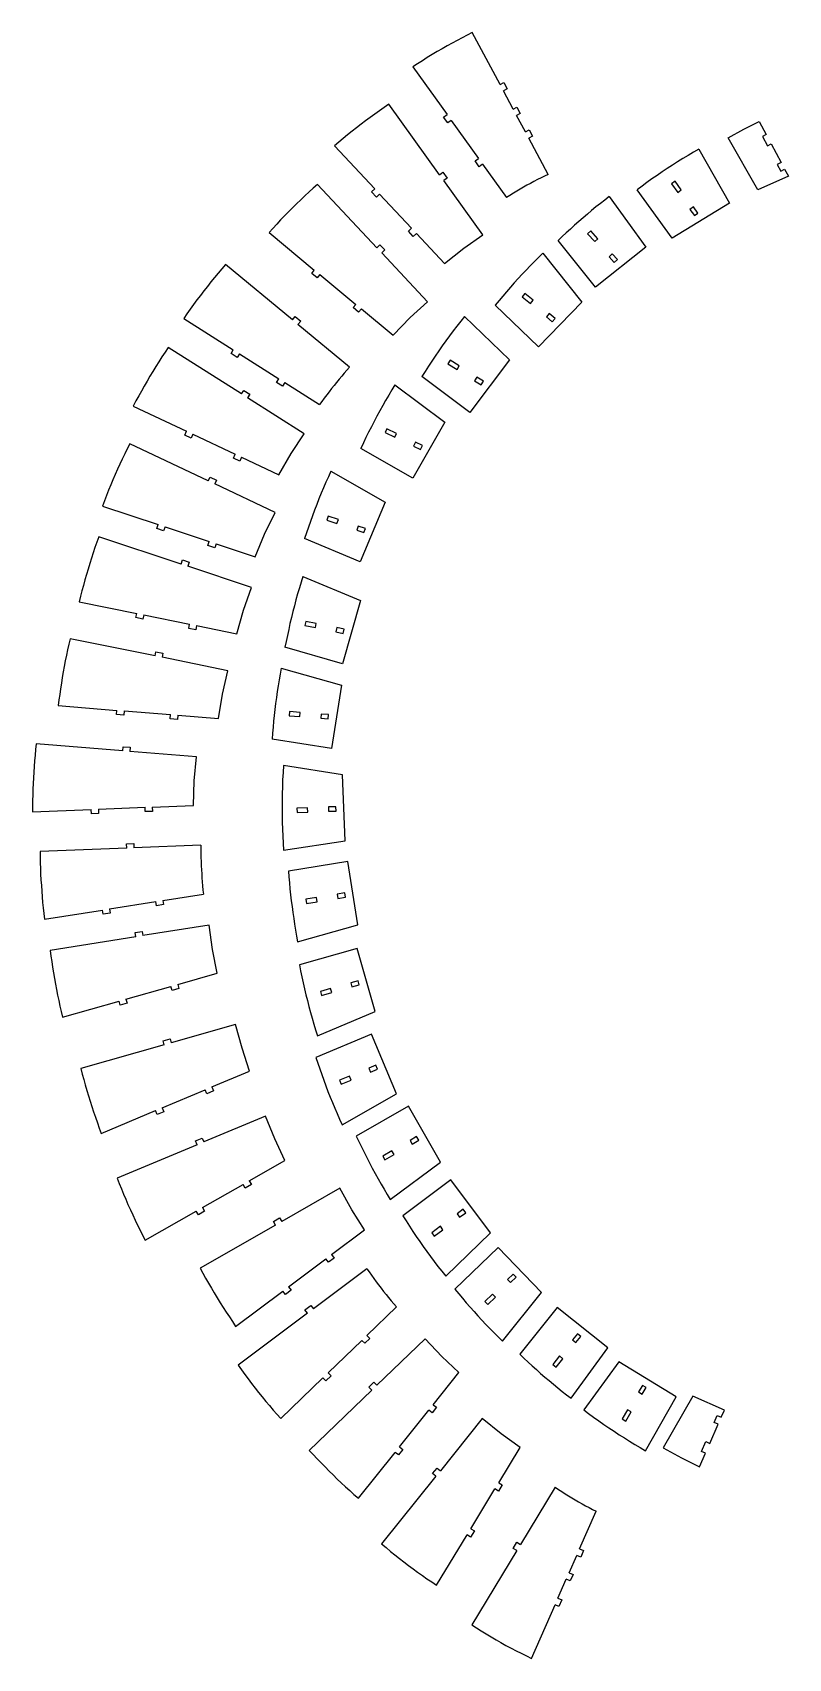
# Model space of a CAD drawing. Extents: x -27280 to 27280, y -16671 to 16671.
# Drawn here: x 12903 to 19248, y 2523 to 16170 of the extents above; entities that cross this region are included whole.
import ezdxf

# ---------------------------------------------------------------- set-up
doc = ezdxf.new("R2010")
doc.units = 0
doc.header["$MEASUREMENT"] = 0
doc.layers.get('0').update_dxf_attribs({"linetype": 'CONTINUOUS'})

msp = doc.modelspace()

# ---------------------------------------------------------------- linework, layer by layer
for p, q in [((16508, 16127), (16466, 16104)), ((16551, 16149), (16508, 16127)), ((16594, 16170), (16551, 16149)), ((16827, 15734), (16594, 16170)), ((16257, 15985), (16216, 15960)), ((16298, 16010), (16257, 15985)), ((16340, 16034), (16298, 16010)), ((16382, 16058), (16340, 16034)), ((16424, 16081), (16382, 16058)), ((16466, 16104), (16424, 16081)), ((16135, 15908), (16095, 15882)), ((16095, 15882), (16382, 15481)), ((16175, 15934), (16135, 15908)), ((16216, 15960), (16175, 15934)), ((16827, 15734), (16859, 15751)), ((16887, 15698), (16855, 15681)), ((16859, 15751), (16887, 15698)), ((15894, 15568), (15855, 15541)), ((16319, 14976), (15894, 15568)), ((16937, 15528), (16855, 15681)), ((15699, 15429), (15661, 15400)), ((15738, 15458), (15699, 15429)), ((15776, 15486), (15738, 15458)), ((15815, 15514), (15776, 15486)), ((15855, 15541), (15815, 15514)), ((16353, 15460), (16382, 15481)), ((16388, 15412), (16353, 15460)), ((16417, 15433), (16388, 15412)), ((16417, 15433), (16646, 15114)), ((16937, 15528), (16969, 15545)), ((16997, 15492), (16965, 15475)), ((17040, 15336), (16965, 15475)), ((16969, 15545), (16997, 15492)), ((18874, 15358), (19003, 15424)), ((19003, 15424), (19061, 15314)), ((15548, 15311), (15511, 15280)), ((15585, 15341), (15548, 15311)), ((15623, 15371), (15585, 15341)), ((15661, 15400), (15623, 15371)), ((17040, 15336), (17072, 15353)), ((17100, 15300), (17069, 15283)), ((17072, 15353), (17100, 15300)), ((18743, 15287), (18874, 15358)), ((18990, 14851), (18743, 15287)), ((19061, 15314), (19029, 15297)), ((19029, 15297), (19072, 15218)), ((15474, 15249), (15438, 15218)), ((15438, 15218), (15775, 14858)), ((15511, 15280), (15474, 15249)), ((17230, 14980), (17069, 15283)), ((18451, 15165), (18406, 15139)), ((18496, 15191), (18451, 15165)), ((18496, 15191), (18754, 14738)), ((19072, 15218), (19104, 15235)), ((19104, 15235), (19186, 15080)), ((16617, 15093), (16646, 15114)), ((16652, 15044), (16617, 15093)), ((16681, 15065), (16652, 15044)), ((16681, 15065), (16882, 14785)), ((18231, 15029), (18188, 15000)), ((18274, 15057), (18231, 15029)), ((18318, 15085), (18274, 15057)), ((18362, 15112), (18318, 15085)), ((18406, 15139), (18362, 15112)), ((19186, 15080), (19154, 15063)), ((19154, 15063), (19184, 15007)), ((19184, 15007), (19216, 15024)), ((19216, 15024), (19248, 14964)), ((15295, 14896), (15259, 14864)), ((15793, 14364), (15295, 14896)), ((16319, 14976), (16348, 14997)), ((16348, 14997), (16383, 14949)), ((16383, 14949), (16354, 14928)), ((16682, 14471), (16354, 14928)), ((17053, 14888), (17024, 14872)), ((17082, 14904), (17053, 14888)), ((17111, 14920), (17082, 14904)), ((17141, 14936), (17111, 14920)), ((17171, 14951), (17141, 14936)), ((17200, 14966), (17171, 14951)), ((17230, 14980), (17200, 14966)), ((18019, 14880), (17977, 14849)), ((18060, 14911), (18019, 14880)), ((18102, 14941), (18060, 14911)), ((18145, 14971), (18102, 14941)), ((18188, 15000), (18145, 14971)), ((18296, 14922), (18266, 14901)), ((18266, 14901), (18319, 14828)), ((18348, 14849), (18296, 14922)), ((19248, 14964), (18990, 14851)), ((15154, 14766), (15120, 14733)), ((15189, 14799), (15154, 14766)), ((15224, 14832), (15189, 14799)), ((15259, 14864), (15224, 14832)), ((15749, 14833), (15775, 14858)), ((15790, 14789), (15749, 14833)), ((15816, 14814), (15790, 14789)), ((15816, 14814), (16084, 14527)), ((16910, 14803), (16882, 14785)), ((16939, 14821), (16910, 14803)), ((16967, 14838), (16939, 14821)), ((16995, 14855), (16967, 14838)), ((17024, 14872), (16995, 14855)), ((17706, 14764), (17669, 14735)), ((17744, 14793), (17706, 14764)), ((17744, 14793), (18051, 14370)), ((18271, 14445), (17977, 14849)), ((18319, 14828), (18348, 14849)), ((15018, 14631), (14985, 14597)), ((15052, 14666), (15018, 14631)), ((15086, 14700), (15052, 14666)), ((15120, 14733), (15086, 14700)), ((17524, 14615), (17488, 14584)), ((17560, 14645), (17524, 14615)), ((17596, 14676), (17560, 14645)), ((17632, 14706), (17596, 14676)), ((17669, 14735), (17632, 14706)), ((18754, 14738), (18271, 14445)), ((18450, 14707), (18421, 14686)), ((18421, 14686), (18458, 14634)), ((18487, 14655), (18450, 14707)), ((18458, 14634), (18487, 14655)), ((14920, 14526), (14888, 14491)), ((14888, 14491), (15268, 14176)), ((14953, 14562), (14920, 14526)), ((14985, 14597), (14953, 14562)), ((16058, 14503), (16084, 14527)), ((16099, 14459), (16058, 14503)), ((16125, 14484), (16099, 14459)), ((16125, 14484), (16361, 14232)), ((16522, 14359), (16682, 14471)), ((17383, 14489), (17349, 14457)), ((17418, 14521), (17383, 14489)), ((17453, 14553), (17418, 14521)), ((17488, 14584), (17453, 14553)), ((17588, 14506), (17561, 14481)), ((17561, 14481), (17623, 14416)), ((17649, 14440), (17588, 14506)), ((15793, 14364), (15819, 14389)), ((15819, 14389), (15860, 14345)), ((15860, 14345), (15834, 14320)), ((16361, 14232), (16522, 14359)), ((17349, 14457), (17315, 14424)), ((17629, 14032), (17315, 14424)), ((17623, 14416), (17649, 14440)), ((18051, 14370), (17629, 14032)), ((14524, 14223), (14492, 14187)), ((15085, 13759), (14524, 14223)), ((16218, 13910), (15834, 14320)), ((17081, 14213), (17047, 14177)), ((17116, 14248), (17081, 14213)), ((17151, 14283), (17116, 14248)), ((17186, 14317), (17151, 14283)), ((17186, 14317), (17514, 13908)), ((17769, 14312), (17742, 14288)), ((17742, 14288), (17786, 14241)), ((17812, 14266), (17769, 14312)), ((17786, 14241), (17812, 14266)), ((14401, 14077), (14371, 14039)), ((14431, 14114), (14401, 14077)), ((14461, 14150), (14431, 14114)), ((14492, 14187), (14461, 14150)), ((15246, 14149), (15268, 14176)), ((15292, 14110), (15246, 14149)), ((15315, 14138), (15292, 14110)), ((15315, 14138), (15617, 13888)), ((16947, 14069), (16914, 14032)), ((16980, 14105), (16947, 14069)), ((17013, 14141), (16980, 14105)), ((17047, 14177), (17013, 14141)), ((14283, 13926), (14255, 13888)), ((14312, 13964), (14283, 13926)), ((14341, 14002), (14312, 13964)), ((14371, 14039), (14341, 14002)), ((16850, 13957), (16819, 13920)), ((16882, 13995), (16850, 13957)), ((16914, 14032), (16882, 13995)), ((17035, 13981), (17012, 13953)), ((17012, 13953), (17082, 13896)), ((17105, 13924), (17035, 13981)), ((17082, 13896), (17105, 13924)), ((14199, 13810), (14172, 13771)), ((14227, 13849), (14199, 13810)), ((14255, 13888), (14227, 13849)), ((15085, 13759), (15108, 13786)), ((15108, 13786), (15154, 13748)), ((15594, 13861), (15617, 13888)), ((15640, 13822), (15594, 13861)), ((15663, 13850), (15640, 13822)), ((15663, 13850), (15929, 13630)), ((16073, 13777), (16218, 13910)), ((16529, 13788), (16497, 13747)), ((16529, 13788), (16906, 13424)), ((16819, 13920), (16787, 13881)), ((17150, 13531), (16787, 13881)), ((17514, 13908), (17150, 13531)), ((17239, 13812), (17217, 13784)), ((17289, 13771), (17239, 13812)), ((14172, 13771), (14588, 13506)), ((15154, 13748), (15131, 13720)), ((15564, 13362), (15131, 13720)), ((15929, 13630), (16073, 13777)), ((16433, 13666), (16402, 13624)), ((16465, 13707), (16433, 13666)), ((16497, 13747), (16465, 13707)), ((17217, 13784), (17266, 13743)), ((17266, 13743), (17289, 13771)), ((14042, 13527), (14015, 13487)), ((14657, 13137), (14042, 13527)), ((16342, 13540), (16312, 13498)), ((16372, 13582), (16342, 13540)), ((16402, 13624), (16372, 13582)), ((13963, 13407), (13938, 13367)), ((13989, 13447), (13963, 13407)), ((14015, 13487), (13989, 13447)), ((14569, 13476), (14588, 13506)), ((14620, 13444), (14569, 13476)), ((14639, 13474), (14620, 13444)), ((14639, 13474), (14970, 13264)), ((16254, 13412), (16226, 13369)), ((16283, 13455), (16254, 13412)), ((16312, 13498), (16283, 13455)), ((16409, 13420), (16390, 13390)), ((16390, 13390), (16466, 13342)), ((16485, 13372), (16409, 13420)), ((16906, 13424), (16573, 12980)), ((13864, 13244), (13840, 13203)), ((13888, 13285), (13864, 13244)), ((13913, 13326), (13888, 13285)), ((13938, 13367), (13913, 13326)), ((14951, 13233), (14970, 13264)), ((15476, 13260), (15455, 13234)), ((15498, 13286), (15476, 13260)), ((15520, 13312), (15498, 13286)), ((15542, 13337), (15520, 13312)), ((15564, 13362), (15542, 13337)), ((16198, 13325), (16170, 13282)), ((16573, 12980), (16170, 13282)), ((16226, 13369), (16198, 13325)), ((16466, 13342), (16485, 13372)), ((16633, 13278), (16614, 13248)), ((16614, 13248), (16668, 13214)), ((16687, 13244), (16633, 13278)), ((16668, 13214), (16687, 13244)), ((13794, 13120), (13771, 13078)), ((13817, 13161), (13794, 13120)), ((13840, 13203), (13817, 13161)), ((14657, 13137), (14676, 13167)), ((14676, 13167), (14727, 13135)), ((14727, 13135), (14707, 13104)), ((15182, 12803), (14707, 13104)), ((15001, 13201), (14951, 13233)), ((15021, 13232), (15001, 13201)), ((15021, 13232), (15312, 13047)), ((15372, 13128), (15352, 13101)), ((15392, 13155), (15372, 13128)), ((15413, 13182), (15392, 13155)), ((15434, 13208), (15413, 13182)), ((15455, 13234), (15434, 13208)), ((15893, 13127), (15867, 13083)), ((15918, 13170), (15893, 13127)), ((15945, 13214), (15918, 13170)), ((15945, 13214), (16365, 12899)), ((13771, 13078), (13749, 13035)), ((13749, 13035), (14195, 12824)), ((15332, 13074), (15312, 13047)), ((15352, 13101), (15332, 13074)), ((15818, 12995), (15794, 12951)), ((15842, 13039), (15818, 12995)), ((15867, 13083), (15842, 13039)), ((15747, 12861), (15724, 12816)), ((15770, 12906), (15747, 12861)), ((15794, 12951), (15770, 12906)), ((15878, 12844), (15863, 12812)), ((15959, 12806), (15878, 12844)), ((16365, 12899), (16096, 12429)), ((13719, 12718), (13698, 12676)), ((14378, 12407), (13719, 12718)), ((14180, 12792), (14195, 12824)), ((14234, 12766), (14180, 12792)), ((14249, 12799), (14234, 12766)), ((14249, 12799), (14604, 12631)), ((15073, 12636), (15182, 12803)), ((15680, 12725), (15659, 12680)), ((15702, 12771), (15680, 12725)), ((15724, 12816), (15702, 12771)), ((15863, 12812), (15944, 12773)), ((15944, 12773), (15959, 12806)), ((16118, 12731), (16102, 12698)), ((16102, 12698), (16160, 12671)), ((16175, 12703), (16118, 12731)), ((16160, 12671), (16175, 12703)), ((13656, 12590), (13636, 12547)), ((13677, 12633), (13656, 12590)), ((13698, 12676), (13677, 12633)), ((14589, 12598), (14604, 12631)), ((14643, 12573), (14589, 12598)), ((14658, 12605), (14643, 12573)), ((14658, 12605), (14970, 12458)), ((14970, 12458), (15073, 12636)), ((16096, 12429), (15659, 12680)), ((13597, 12460), (13578, 12417)), ((13616, 12504), (13597, 12460)), ((13636, 12547), (13616, 12504)), ((14378, 12407), (14393, 12439)), ((14393, 12439), (14447, 12414)), ((15386, 12442), (15365, 12396)), ((15406, 12488), (15386, 12442)), ((15406, 12488), (15862, 12228)), ((13523, 12285), (13506, 12240)), ((13541, 12329), (13523, 12285)), ((13559, 12373), (13541, 12329)), ((13578, 12417), (13559, 12373)), ((14447, 12414), (14432, 12381)), ((14940, 12141), (14432, 12381)), ((15326, 12303), (15307, 12256)), ((15345, 12350), (15326, 12303)), ((15365, 12396), (15345, 12350)), ((13506, 12240), (13489, 12196)), ((13489, 12196), (13958, 12040)), ((15270, 12162), (15253, 12115)), ((15288, 12209), (15270, 12162)), ((15307, 12256), (15288, 12209)), ((15862, 12228), (15652, 11728)), ((13946, 12006), (13958, 12040)), ((14015, 12022), (14003, 11987)), ((14015, 12022), (14387, 11898)), ((14851, 11961), (14940, 12141)), ((15219, 12019), (15203, 11972)), ((15236, 12067), (15219, 12019)), ((15253, 12115), (15236, 12067)), ((15384, 12112), (15373, 12078)), ((15373, 12078), (15458, 12049)), ((15470, 12083), (15384, 12112)), ((15458, 12049), (15470, 12083)), ((15636, 12028), (15625, 11994)), ((15697, 12008), (15636, 12028)), ((13443, 11893), (13427, 11848)), ((13459, 11938), (13443, 11893)), ((14150, 11709), (13459, 11938)), ((14003, 11987), (13946, 12006)), ((14375, 11864), (14387, 11898)), ((14444, 11879), (14432, 11845)), ((14444, 11879), (14771, 11770)), ((14771, 11770), (14851, 11961)), ((15203, 11972), (15187, 11924)), ((15652, 11728), (15187, 11924)), ((15625, 11994), (15685, 11974)), ((15685, 11974), (15697, 12008)), ((13397, 11758), (13383, 11713)), ((13412, 11803), (13397, 11758)), ((13427, 11848), (13412, 11803)), ((14150, 11709), (14162, 11743)), ((14162, 11743), (14219, 11724)), ((14432, 11845), (14375, 11864)), ((13355, 11622), (13342, 11576)), ((13369, 11667), (13355, 11622)), ((13383, 11713), (13369, 11667)), ((14219, 11724), (14207, 11690)), ((14741, 11513), (14207, 11690)), ((15173, 11605), (15158, 11557)), ((15173, 11605), (15657, 11403)), ((13317, 11484), (13306, 11438)), ((13330, 11530), (13317, 11484)), ((13342, 11576), (13330, 11530)), ((14675, 11322), (14741, 11513)), ((15143, 11508), (15128, 11458)), ((15158, 11557), (15143, 11508)), ((13306, 11438), (13294, 11392)), ((13294, 11392), (13778, 11294)), ((15101, 11359), (15088, 11310)), ((15114, 11409), (15101, 11359)), ((15128, 11458), (15114, 11409)), ((15657, 11403), (15506, 10872)), ((13771, 11259), (13778, 11294)), ((13829, 11247), (13771, 11259)), ((13837, 11282), (13829, 11247)), ((13837, 11282), (14221, 11204)), ((14214, 11169), (14221, 11204)), ((14280, 11192), (14273, 11157)), ((14280, 11192), (14618, 11124)), ((14618, 11124), (14675, 11322)), ((15064, 11210), (15053, 11160)), ((15076, 11260), (15064, 11210)), ((15088, 11310), (15076, 11260)), ((15196, 11228), (15189, 11193)), ((15189, 11193), (15277, 11175)), ((15284, 11210), (15196, 11228)), ((15277, 11175), (15284, 11210)), ((13218, 11082), (13207, 11036)), ((13931, 10938), (13218, 11082)), ((14273, 11157), (14214, 11169)), ((15031, 11060), (15021, 11010)), ((15042, 11110), (15031, 11060)), ((15053, 11160), (15042, 11110)), ((15456, 11175), (15449, 11140)), ((15449, 11140), (15511, 11127)), ((15518, 11162), (15456, 11175)), ((15511, 11127), (15518, 11162)), ((13187, 10943), (13178, 10896)), ((13197, 10990), (13187, 10943)), ((13207, 11036), (13197, 10990)), ((13931, 10938), (13939, 10973)), ((13939, 10973), (13997, 10961)), ((13997, 10961), (13990, 10926)), ((14541, 10814), (13990, 10926)), ((15506, 10872), (15021, 11010)), ((13160, 10803), (13152, 10756)), ((13169, 10850), (13160, 10803)), ((13178, 10896), (13169, 10850)), ((14498, 10616), (14541, 10814)), ((14982, 10786), (14973, 10736)), ((14991, 10835), (14982, 10786)), ((14991, 10835), (15496, 10692)), ((13138, 10662), (13131, 10615)), ((13145, 10709), (13138, 10662)), ((13152, 10756), (13145, 10709)), ((14965, 10687), (14957, 10638)), ((14973, 10736), (14965, 10687)), ((15496, 10692), (15412, 10160)), ((13125, 10568), (13119, 10521)), ((13119, 10521), (13611, 10481)), ((13131, 10615), (13125, 10568)), ((14465, 10413), (14498, 10616)), ((14943, 10538), (14937, 10489)), ((14950, 10588), (14943, 10538)), ((14957, 10638), (14950, 10588)), ((13608, 10445), (13611, 10481)), ((13668, 10441), (13608, 10445)), ((13671, 10477), (13668, 10441)), ((13671, 10477), (14062, 10445)), ((14059, 10409), (14062, 10445)), ((14119, 10404), (14059, 10409)), ((14122, 10440), (14119, 10404)), ((14122, 10440), (14465, 10413)), ((14926, 10389), (14922, 10339)), ((14932, 10439), (14926, 10389)), ((14937, 10489), (14932, 10439)), ((15060, 10471), (15057, 10435)), ((15057, 10435), (15147, 10428)), ((15150, 10464), (15060, 10471)), ((15147, 10428), (15150, 10464)), ((15325, 10450), (15322, 10414)), ((15322, 10414), (15385, 10409)), ((15388, 10445), (15325, 10450)), ((15385, 10409), (15388, 10445)), ((14917, 10289), (14914, 10239)), ((15412, 10160), (14914, 10239)), ((14922, 10339), (14917, 10289)), ((12924, 10104), (12920, 10057)), ((12929, 10152), (12924, 10104)), ((12934, 10199), (12929, 10152)), ((13660, 10140), (12934, 10199)), ((13660, 10140), (13663, 10176)), ((13663, 10176), (13723, 10171)), ((13723, 10171), (13720, 10136)), ((14280, 10091), (13720, 10136)), ((12917, 10010), (12913, 9962)), ((12920, 10057), (12917, 10010)), ((14261, 9889), (14280, 10091)), ((15009, 10018), (15006, 9958)), ((15506, 9940), (15009, 10018)), ((12908, 9867), (12906, 9820)), ((12911, 9915), (12908, 9867)), ((12913, 9962), (12911, 9915)), ((14253, 9682), (14261, 9889)), ((15000, 9840), (14998, 9780)), ((15002, 9899), (15000, 9840)), ((15006, 9958), (15002, 9899)), ((15528, 9387), (15506, 9940)), ((12904, 9725), (12903, 9678)), ((12905, 9773), (12904, 9725)), ((12906, 9820), (12905, 9773)), ((14998, 9780), (14997, 9721)), ((14997, 9721), (14997, 9662)), ((12903, 9678), (12903, 9630)), ((12903, 9630), (13396, 9649)), ((13397, 9613), (13396, 9649)), ((13457, 9616), (13397, 9613)), ((13456, 9652), (13848, 9667)), ((13456, 9652), (13457, 9616)), ((13849, 9631), (13848, 9667)), ((13909, 9633), (13849, 9631)), ((13908, 9669), (14253, 9682)), ((13908, 9669), (13909, 9633)), ((14997, 9662), (14997, 9602)), ((14997, 9602), (14998, 9543)), ((15211, 9663), (15121, 9659)), ((15121, 9659), (15123, 9623)), ((15123, 9623), (15213, 9627)), ((15213, 9627), (15211, 9663)), ((15450, 9672), (15386, 9670)), ((15386, 9670), (15388, 9634)), ((15388, 9634), (15451, 9636)), ((15451, 9636), (15450, 9672)), ((14998, 9543), (15000, 9484)), ((15000, 9484), (15003, 9424)), ((15003, 9424), (15006, 9365)), ((13694, 9324), (12966, 9296)), ((12966, 9296), (12967, 9248)), ((13693, 9360), (13753, 9362)), ((13694, 9324), (13693, 9360)), ((13753, 9362), (13754, 9326)), ((14316, 9348), (13754, 9326)), ((14316, 9348), (14316, 9314)), ((14316, 9314), (14316, 9280)), ((15006, 9365), (15009, 9306)), ((15009, 9306), (15528, 9387)), ((12967, 9248), (12968, 9201)), ((12968, 9201), (12970, 9153)), ((12970, 9153), (12971, 9106)), ((14316, 9280), (14317, 9246)), ((14317, 9246), (14318, 9212)), ((14318, 9212), (14319, 9177)), ((14319, 9177), (14321, 9143)), ((15549, 9211), (15051, 9132)), ((15633, 8680), (15549, 9211)), ((12971, 9106), (12974, 9059)), ((12974, 9059), (12977, 9011)), ((12977, 9011), (12980, 8964)), ((14321, 9143), (14323, 9109)), ((14323, 9109), (14325, 9075)), ((14325, 9075), (14327, 9041)), ((14327, 9041), (14330, 9007)), ((15051, 9132), (15055, 9083)), ((15055, 9083), (15059, 9033)), ((15059, 9033), (15064, 8983)), ((12980, 8964), (12984, 8917)), ((12984, 8917), (12988, 8869)), ((13549, 8814), (13937, 8876)), ((13943, 8840), (13937, 8876)), ((13996, 8885), (14337, 8939)), ((13996, 8885), (14002, 8850)), ((14330, 9007), (14333, 8973)), ((14333, 8973), (14337, 8939)), ((15064, 8983), (15069, 8933)), ((15069, 8933), (15075, 8883)), ((15075, 8883), (15081, 8834)), ((15287, 8910), (15198, 8896)), ((15198, 8896), (15204, 8861)), ((15204, 8861), (15293, 8875)), ((15293, 8875), (15287, 8910)), ((15523, 8948), (15460, 8938)), ((15460, 8938), (15466, 8902)), ((15466, 8902), (15529, 8912)), ((15529, 8912), (15523, 8948)), ((12988, 8869), (12992, 8822)), ((12992, 8822), (12997, 8775)), ((12997, 8775), (13003, 8728)), ((13003, 8728), (13490, 8805)), ((13496, 8769), (13490, 8805)), ((13555, 8779), (13496, 8769)), ((13549, 8814), (13555, 8779)), ((14002, 8850), (13943, 8840)), ((15081, 8834), (15087, 8784)), ((15087, 8784), (15095, 8734)), ((13765, 8616), (13824, 8625)), ((13770, 8580), (13765, 8616)), ((13824, 8625), (13830, 8590)), ((14385, 8678), (13830, 8590)), ((14414, 8473), (14385, 8678)), ((15095, 8734), (15102, 8685)), ((15102, 8685), (15110, 8635)), ((15110, 8635), (15119, 8586)), ((15128, 8537), (15633, 8680)), ((13770, 8580), (13051, 8466)), ((13051, 8466), (13057, 8419)), ((14454, 8275), (14414, 8473)), ((15119, 8586), (15128, 8537)), ((15627, 8483), (15143, 8345)), ((15779, 7952), (15627, 8483)), ((13057, 8419), (13064, 8372)), ((13064, 8372), (13071, 8325)), ((15143, 8345), (15153, 8295)), ((13071, 8325), (13079, 8278)), ((13079, 8278), (13087, 8231)), ((13087, 8231), (13095, 8184)), ((14122, 8181), (14454, 8275)), ((15153, 8295), (15163, 8244)), ((15163, 8244), (15174, 8194)), ((15174, 8194), (15186, 8144)), ((15635, 8212), (15574, 8195)), ((15574, 8195), (15583, 8160)), ((15645, 8177), (15635, 8212)), ((13095, 8184), (13104, 8138)), ((13104, 8138), (13113, 8091)), ((13113, 8091), (13123, 8045)), ((13687, 8057), (14065, 8164)), ((13687, 8057), (13697, 8022)), ((14075, 8130), (14065, 8164)), ((14132, 8146), (14075, 8130)), ((14122, 8181), (14132, 8146)), ((15186, 8144), (15197, 8094)), ((15197, 8094), (15210, 8045)), ((15405, 8147), (15319, 8122)), ((15319, 8122), (15328, 8087)), ((15328, 8087), (15415, 8112)), ((15415, 8112), (15405, 8147)), ((15583, 8160), (15645, 8177)), ((13123, 8045), (13133, 7998)), ((13133, 7998), (13144, 7952)), ((13144, 7952), (13155, 7906)), ((13155, 7906), (13630, 8041)), ((13640, 8006), (13630, 8041)), ((13697, 8022), (13640, 8006)), ((15210, 8045), (15223, 7995)), ((15223, 7995), (15236, 7945)), ((15236, 7945), (15250, 7896)), ((15295, 7749), (15779, 7952)), ((14608, 7844), (14067, 7690)), ((14662, 7645), (14608, 7844)), ((15250, 7896), (15264, 7847)), ((15264, 7847), (15279, 7798)), ((15279, 7798), (15295, 7749)), ((14009, 7674), (13309, 7475)), ((14000, 7708), (14057, 7725)), ((14009, 7674), (14000, 7708)), ((14057, 7725), (14067, 7690)), ((14725, 7453), (14662, 7645)), ((15747, 7763), (15282, 7568)), ((15957, 7263), (15747, 7763)), ((15282, 7568), (15298, 7520)), ((15298, 7520), (15314, 7472)), ((13309, 7475), (13321, 7428)), ((13321, 7428), (13333, 7383)), ((13333, 7383), (13346, 7337)), ((14407, 7320), (14725, 7453)), ((15314, 7472), (15331, 7424)), ((15331, 7424), (15348, 7377)), ((15348, 7377), (15365, 7330)), ((15564, 7411), (15481, 7376)), ((15481, 7376), (15495, 7342)), ((15495, 7342), (15578, 7377)), ((15578, 7377), (15564, 7411)), ((15784, 7503), (15725, 7478)), ((15725, 7478), (15739, 7445)), ((15739, 7445), (15798, 7470)), ((15798, 7470), (15784, 7503)), ((13346, 7337), (13359, 7291)), ((13359, 7291), (13373, 7246)), ((13373, 7246), (13387, 7200)), ((13990, 7145), (14351, 7297)), ((14365, 7263), (14351, 7297)), ((14421, 7287), (14365, 7263)), ((14407, 7320), (14421, 7287)), ((15365, 7330), (15383, 7282)), ((15383, 7282), (15402, 7235)), ((15402, 7235), (15421, 7189)), ((15501, 7003), (15957, 7263)), ((13387, 7200), (13401, 7155)), ((13401, 7155), (13416, 7110)), ((13416, 7110), (13431, 7065)), ((13479, 6930), (13934, 7121)), ((13948, 7088), (13934, 7121)), ((14004, 7111), (13948, 7088)), ((13990, 7145), (14004, 7111)), ((15421, 7189), (15440, 7142)), ((15440, 7142), (15460, 7096)), ((16058, 7159), (15620, 6908)), ((16327, 6689), (16058, 7159)), ((13431, 7065), (13447, 7020)), ((13447, 7020), (13463, 6975)), ((13463, 6975), (13479, 6930)), ((14859, 7076), (14340, 6858)), ((14936, 6884), (14859, 7076)), ((15460, 7096), (15480, 7049)), ((15480, 7049), (15501, 7003)), ((14285, 6835), (13614, 6553)), ((14271, 6868), (14327, 6891)), ((14285, 6835), (14271, 6868)), ((14327, 6891), (14340, 6858)), ((15022, 6703), (14936, 6884)), ((15620, 6908), (15642, 6863)), ((15642, 6863), (15664, 6817)), ((16127, 6903), (16072, 6871)), ((16072, 6871), (16090, 6840)), ((16090, 6840), (16145, 6872)), ((16145, 6872), (16127, 6903)), ((14722, 6532), (15022, 6703)), ((15664, 6817), (15686, 6772)), ((15686, 6772), (15709, 6727)), ((15709, 6727), (15732, 6682)), ((15920, 6784), (15842, 6740)), ((15842, 6740), (15859, 6709)), ((15859, 6709), (15938, 6753)), ((15906, 6375), (16327, 6689)), ((15938, 6753), (15920, 6784)), ((13614, 6553), (13631, 6509)), ((15732, 6682), (15755, 6637)), ((15755, 6637), (15779, 6593)), ((15779, 6593), (15804, 6549)), ((13631, 6509), (13649, 6464)), ((13649, 6464), (13667, 6420)), ((13667, 6420), (13685, 6377)), ((14329, 6307), (14670, 6502)), ((14688, 6471), (14670, 6502)), ((14740, 6500), (14688, 6471)), ((14722, 6532), (14740, 6500)), ((15483, 6469), (14995, 6190)), ((15583, 6288), (15483, 6469)), ((15804, 6549), (15829, 6505)), ((15829, 6505), (15854, 6461)), ((15854, 6461), (15880, 6418)), ((15880, 6418), (15906, 6375)), ((16415, 6540), (16012, 6238)), ((16748, 6096), (16415, 6540)), ((13685, 6377), (13704, 6333)), ((13704, 6333), (13724, 6289)), ((13724, 6289), (13744, 6246)), ((14329, 6307), (14347, 6276)), ((15690, 6120), (15583, 6288)), ((16517, 6293), (16466, 6255)), ((16539, 6264), (16517, 6293)), ((13744, 6246), (13764, 6203)), ((13764, 6203), (13785, 6160)), ((13785, 6160), (13806, 6117)), ((13849, 6033), (14277, 6278)), ((14295, 6246), (14277, 6278)), ((14347, 6276), (14295, 6246)), ((14943, 6160), (14311, 5799)), ((14925, 6191), (14977, 6221)), ((14943, 6160), (14925, 6191)), ((14977, 6221), (14995, 6190)), ((16012, 6238), (16039, 6195)), ((16039, 6195), (16067, 6151)), ((16067, 6151), (16096, 6108)), ((16326, 6150), (16254, 6096)), ((16347, 6121), (16326, 6150)), ((16466, 6255), (16487, 6226)), ((16487, 6226), (16539, 6264)), ((13806, 6117), (13827, 6075)), ((13827, 6075), (13849, 6033)), ((15413, 5913), (15690, 6120)), ((16096, 6108), (16124, 6065)), ((16124, 6065), (16154, 6022)), ((16154, 6022), (16183, 5980)), ((16254, 6096), (16275, 6067)), ((16275, 6067), (16347, 6121)), ((16371, 5732), (16748, 6096)), ((15051, 5642), (15365, 5877)), ((15387, 5848), (15365, 5877)), ((15435, 5884), (15387, 5848)), ((15413, 5913), (15435, 5884)), ((16183, 5980), (16213, 5938)), ((16213, 5938), (16244, 5896)), ((16244, 5896), (16275, 5854)), ((16812, 5973), (16449, 5622)), ((17176, 5596), (16812, 5973)), ((14311, 5799), (14333, 5757)), ((14333, 5757), (14356, 5715)), ((15710, 5794), (15260, 5457)), ((15710, 5794), (15729, 5767)), ((15729, 5767), (15749, 5739)), ((15749, 5739), (15768, 5712)), ((16275, 5854), (16306, 5813)), ((16306, 5813), (16338, 5773)), ((16338, 5773), (16371, 5732)), ((16937, 5748), (16891, 5704)), ((16962, 5722), (16937, 5748)), ((14356, 5715), (14380, 5673)), ((14380, 5673), (14404, 5632)), ((14404, 5632), (14428, 5591)), ((14608, 5310), (15003, 5606)), ((15025, 5577), (15003, 5606)), ((15073, 5613), (15025, 5577)), ((15051, 5642), (15073, 5613)), ((15768, 5712), (15788, 5685)), ((15788, 5685), (15808, 5658)), ((15808, 5658), (15829, 5631)), ((15829, 5631), (15850, 5604)), ((15850, 5604), (15871, 5578)), ((16449, 5622), (16481, 5584)), ((16848, 5187), (17176, 5596)), ((16891, 5704), (16916, 5678)), ((16916, 5678), (16962, 5722)), ((14428, 5591), (14452, 5550)), ((14452, 5550), (14477, 5509)), ((14477, 5509), (14503, 5469)), ((14503, 5469), (14529, 5429)), ((15190, 5450), (15238, 5486)), ((15238, 5486), (15260, 5457)), ((15709, 5235), (15957, 5475)), ((15871, 5578), (15892, 5552)), ((15892, 5552), (15913, 5526)), ((15913, 5526), (15935, 5500)), ((15935, 5500), (15957, 5475)), ((16481, 5584), (16512, 5546)), ((16512, 5546), (16544, 5509)), ((16544, 5509), (16576, 5472)), ((16576, 5472), (16609, 5435)), ((16765, 5582), (16700, 5519)), ((16700, 5519), (16725, 5493)), ((16725, 5493), (16790, 5556)), ((16790, 5556), (16765, 5582)), ((17308, 5468), (16994, 5076)), ((17731, 5130), (17308, 5468)), ((14529, 5429), (14555, 5389)), ((14555, 5389), (14581, 5350)), ((14581, 5350), (14608, 5310)), ((15212, 5421), (14629, 4985)), ((15212, 5421), (15190, 5450)), ((16609, 5435), (16642, 5398)), ((16642, 5398), (16675, 5362)), ((16675, 5362), (16709, 5326)), ((16709, 5326), (16743, 5291)), ((15384, 4921), (15666, 5193)), ((15691, 5168), (15666, 5193)), ((15734, 5209), (15691, 5168)), ((15709, 5235), (15734, 5209)), ((16198, 5207), (15793, 4817)), ((16339, 5057), (16198, 5207)), ((16743, 5291), (16778, 5256)), ((16778, 5256), (16813, 5221)), ((16813, 5221), (16848, 5187)), ((17476, 5248), (17436, 5198)), ((17436, 5198), (17464, 5176)), ((17464, 5176), (17504, 5226)), ((17504, 5226), (17476, 5248)), ((16482, 4923), (16339, 5057)), ((16994, 5076), (17028, 5043)), ((17327, 5062), (17270, 4991)), ((17355, 5039), (17327, 5062)), ((17423, 4707), (17731, 5130)), ((14629, 4985), (14657, 4946)), ((14657, 4946), (14685, 4907)), ((15384, 4921), (15409, 4895)), ((16266, 4653), (16482, 4923)), ((17028, 5043), (17063, 5011)), ((17063, 5011), (17097, 4979)), ((17097, 4979), (17132, 4947)), ((17132, 4947), (17168, 4916)), ((17168, 4916), (17203, 4885)), ((17270, 4991), (17299, 4969)), ((17299, 4969), (17355, 5039)), ((17824, 5014), (17530, 4609)), ((18306, 4720), (17824, 5014)), ((14685, 4907), (14713, 4869)), ((14713, 4869), (14742, 4831)), ((14742, 4831), (14771, 4793)), ((14771, 4793), (14801, 4756)), ((14986, 4537), (15341, 4879)), ((15366, 4853), (15341, 4879)), ((15409, 4895), (15366, 4853)), ((15725, 4801), (15768, 4843)), ((15750, 4775), (15725, 4801)), ((15768, 4843), (15793, 4817)), ((17203, 4885), (17239, 4855)), ((17239, 4855), (17275, 4825)), ((17275, 4825), (17312, 4795)), ((17312, 4795), (17349, 4765)), ((18023, 4815), (17989, 4760)), ((18020, 4741), (18053, 4796)), ((18053, 4796), (18023, 4815)), ((14801, 4756), (14831, 4718)), ((14831, 4718), (14861, 4681)), ((14861, 4681), (14892, 4645)), ((14892, 4645), (14922, 4608)), ((15750, 4775), (15226, 4269)), ((16266, 4653), (16294, 4631)), ((17349, 4765), (17386, 4736)), ((17386, 4736), (17423, 4707)), ((17989, 4760), (18020, 4741)), ((18049, 4267), (18306, 4720)), ((18444, 4725), (18197, 4290)), ((18710, 4608), (18444, 4725)), ((14922, 4608), (14954, 4572)), ((14954, 4572), (14986, 4537)), ((15984, 4300), (16229, 4606)), ((16257, 4584), (16229, 4606)), ((16294, 4631), (16257, 4584)), ((16678, 4538), (16326, 4099)), ((16836, 4408), (16678, 4538)), ((17530, 4609), (17571, 4578)), ((17571, 4578), (17613, 4547)), ((17613, 4547), (17655, 4517)), ((17655, 4517), (17698, 4488)), ((17898, 4610), (17852, 4533)), ((17852, 4533), (17883, 4515)), ((17883, 4515), (17929, 4592)), ((17929, 4592), (17898, 4610)), ((18625, 4503), (18650, 4562)), ((18650, 4562), (18683, 4547)), ((18683, 4547), (18710, 4608)), ((16995, 4293), (16836, 4408)), ((17698, 4488), (17740, 4458)), ((17740, 4458), (17784, 4430)), ((17784, 4430), (17827, 4401)), ((17827, 4401), (17871, 4374)), ((17871, 4374), (17915, 4346)), ((18587, 4328), (18658, 4489)), ((18658, 4489), (18625, 4503)), ((15226, 4269), (15259, 4234)), ((15259, 4234), (15292, 4199)), ((15638, 3868), (15946, 4253)), ((15974, 4231), (15946, 4253)), ((16012, 4278), (15974, 4231)), ((15984, 4300), (16012, 4278)), ((16816, 3998), (16995, 4293)), ((17915, 4346), (17959, 4319)), ((17959, 4319), (18004, 4293)), ((18004, 4293), (18049, 4267)), ((18197, 4290), (18349, 4206)), ((18500, 4131), (18551, 4246)), ((18518, 4260), (18554, 4343)), ((18551, 4246), (18518, 4260)), ((18554, 4343), (18587, 4328)), ((15292, 4199), (15325, 4164)), ((15325, 4164), (15358, 4130)), ((15358, 4130), (15392, 4096)), ((15392, 4096), (15426, 4063)), ((16261, 4075), (16298, 4121)), ((16298, 4121), (16326, 4099)), ((18349, 4206), (18500, 4131)), ((15426, 4063), (15460, 4029)), ((15460, 4029), (15495, 3996)), ((15495, 3996), (15530, 3964)), ((15530, 3964), (15566, 3932)), ((16289, 4052), (15833, 3484)), ((16289, 4052), (16261, 4075)), ((16846, 3979), (16815, 3928)), ((16816, 3998), (16846, 3979)), ((17289, 3960), (16998, 3479)), ((17289, 3960), (17317, 3941)), ((15566, 3932), (15601, 3900)), ((15601, 3900), (15638, 3868)), ((16581, 3611), (16784, 3947)), ((16815, 3928), (16784, 3947)), ((17317, 3941), (17345, 3923)), ((17345, 3923), (17373, 3905)), ((17373, 3905), (17401, 3888)), ((17401, 3888), (17430, 3871)), ((17430, 3871), (17458, 3854)), ((17458, 3854), (17487, 3837)), ((17487, 3837), (17516, 3821)), ((17495, 3443), (17634, 3759)), ((17516, 3821), (17545, 3805)), ((17545, 3805), (17575, 3789)), ((17575, 3789), (17604, 3774)), ((17604, 3774), (17634, 3759)), ((16294, 3138), (16550, 3560)), ((16580, 3541), (16550, 3560)), ((16612, 3593), (16580, 3541)), ((16581, 3611), (16612, 3593)), ((15833, 3484), (15870, 3453)), ((15870, 3453), (15907, 3422)), ((15907, 3422), (15944, 3392)), ((16967, 3428), (16589, 2806)), ((16936, 3447), (16967, 3498)), ((16967, 3428), (16936, 3447)), ((16967, 3498), (16998, 3479)), ((17495, 3443), (17528, 3429)), ((17528, 3429), (17504, 3374)), ((15944, 3392), (15982, 3362)), ((15982, 3362), (16020, 3333)), ((16020, 3333), (16058, 3304)), ((16058, 3304), (16097, 3275)), ((17407, 3243), (17471, 3388)), ((17504, 3374), (17471, 3388)), ((16097, 3275), (16135, 3247)), ((16135, 3247), (16175, 3219)), ((16175, 3219), (16214, 3192)), ((16214, 3192), (16254, 3165)), ((16254, 3165), (16294, 3138)), ((17313, 3029), (17383, 3188)), ((17416, 3174), (17383, 3188)), ((17407, 3243), (17440, 3229)), ((17440, 3229), (17416, 3174)), ((17313, 3029), (17346, 3015)), ((17346, 3015), (17322, 2960)), ((17091, 2523), (17289, 2974)), ((17322, 2960), (17289, 2974)), ((16589, 2806), (16629, 2780)), ((16629, 2780), (16670, 2754)), ((16670, 2754), (16711, 2729)), ((16711, 2729), (16752, 2705)), ((16752, 2705), (16794, 2680)), ((16794, 2680), (16835, 2657)), ((16835, 2657), (16877, 2633)), ((16877, 2633), (16920, 2610)), ((16920, 2610), (16962, 2588)), ((16962, 2588), (17005, 2566)), ((17005, 2566), (17048, 2544)), ((17048, 2544), (17091, 2523))]:
    msp.add_line(p, q)

doc.saveas('drawing.dxf')
